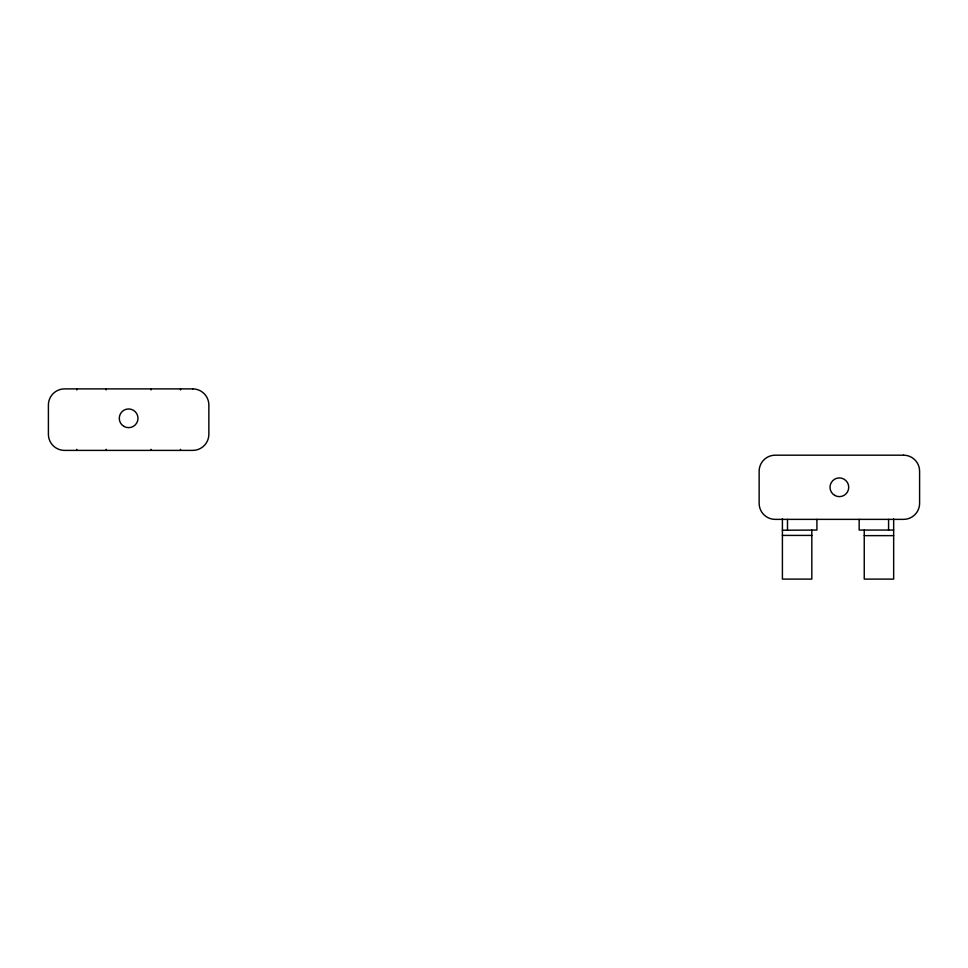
<?xml version="1.0" encoding="UTF-8"?>
<svg xmlns="http://www.w3.org/2000/svg" width="968" height="968" viewBox="0 0 968 968"><rect width="100%" height="100%" fill="white"/><g stroke="black" fill="none" stroke-linecap="round" stroke-linejoin="round"><path stroke-width="1.45" d="M782.41 530.234L816.907 530.065L816.907 519.368M893.658 530.065L859.16 530.065L859.16 519.368M782.41 535.413L811.825 535.413M864.242 535.631L893.658 535.631M893.658 518.824L893.658 579.106L864.242 579.106L864.242 530.065M888.576 519.368L888.576 530.065M811.825 530.065L811.825 579.106L782.41 579.106L782.41 518.679M787.492 519.368L787.492 530.065M180.508 388.894L180.508 389.935M180.508 449.358L180.508 450.398M151.093 388.894L151.093 389.935M151.093 449.358L151.093 450.398M106.165 388.894L106.165 389.935M106.165 449.358L106.165 450.398M76.75 388.894L76.75 389.935M76.75 449.358L76.75 450.398M192.813 388.894L64.445 388.894A16.141 16.141 0 0 0 48.4 404.939L48.4 434.354A16.141 16.141 0 0 0 64.445 450.398L192.813 450.398A16.141 16.141 0 0 0 208.858 434.354L208.858 404.939A16.141 16.141 0 0 0 192.813 388.894M903.555 455.19L775.186 455.19A16.045 16.045 0 0 0 759.142 471.234L759.142 503.324A16.045 16.045 0 0 0 775.186 519.368L903.555 519.368A16.045 16.045 0 0 0 919.6 503.324L919.6 471.234A16.045 16.045 0 0 0 903.555 455.19M834.694 495.386A9.365 9.365 0 0 0 848.73 487.279A9.365 9.365 0 0 0 834.694 479.172A9.365 9.365 0 0 0 834.694 495.386M123.952 426.416A9.365 9.365 0 0 0 137.988 418.309A9.365 9.365 0 0 0 123.952 410.202A9.365 9.365 0 0 0 123.952 426.416"/></g></svg>
